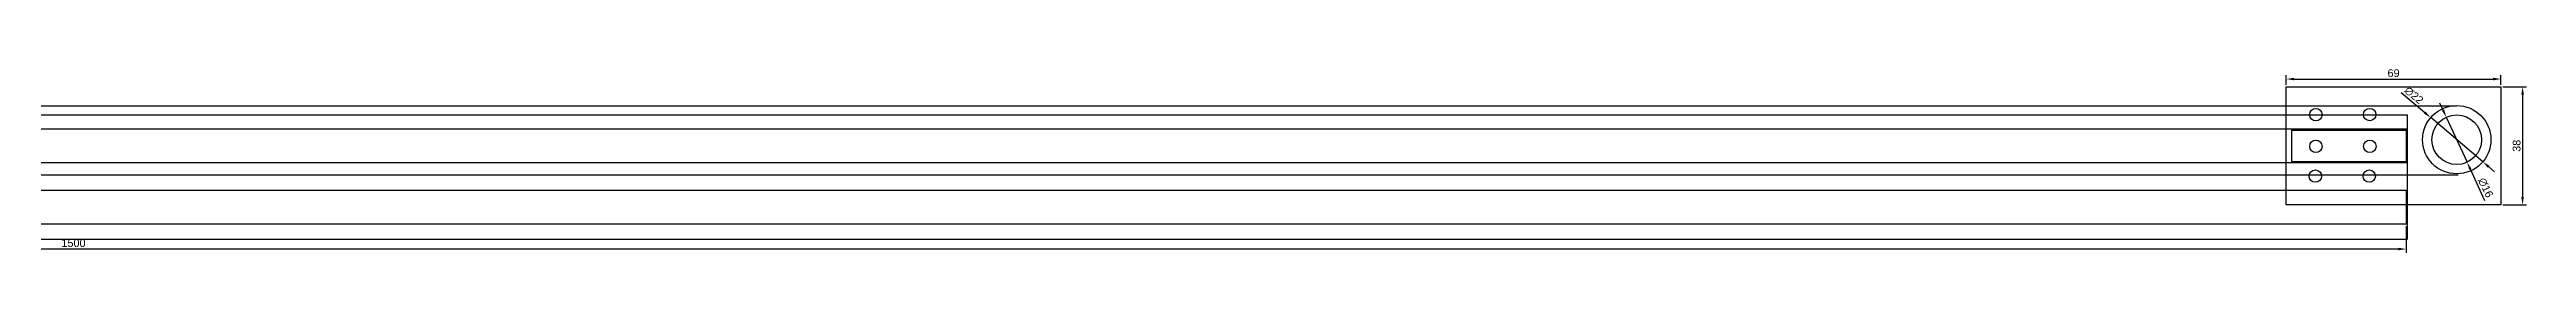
# Model space of a CAD drawing. Header units: millimetres. Extents: x 4725 to 6318, y 1546 to 1610.
# Drawn here: x 5522 to 6318, y 1546 to 1605 of the extents above; entities that cross this region are included whole.
import ezdxf

# ---------------------------------------------------------------- set-up
doc = ezdxf.new("R2010")
doc.units = ezdxf.units.MM
doc.layers.get('0').update_dxf_attribs({"true_color": 0xc2ced6})
doc.styles.get("Standard").update_dxf_attribs({"font": 'arial.ttf'})
doc.dimstyles.new('ISO-25', dxfattribs={"dimtxt": 2.5, "dimasz": 2.5, "dimexe": 1.25, "dimexo": 0.625, "dimtad": 1, "dimtxsty": 'Standard', "dimcen": 2.5, "dimadec": 0, "dimazin": 0, "dimtfac": 1, "dimtmove": 0, "dimatfit": 3, "dimfxl": 1, "dimarcsym": 0})

# ---------------------------------------------------------------- blocks, each defined once
blk = doc.blocks.new('*D9')
at = {"color": 0, "lineweight": -2, "transparency": 16777216}
for p, q in [((4779.55, 1554.19), (4779.55, 1545.57)), ((6279.55, 1554.19), (6279.55, 1545.57)), ((6277.05, 1546.82), (4782.05, 1546.82))]:
    blk.add_line(p, q, dxfattribs=at)
at = {"color": 0, "transparency": 16777216}
for points in [[(4782.05, 1547.23), (4782.05, 1546.4), (4779.55, 1546.82)], [(6277.05, 1547.23), (6277.05, 1546.4), (6279.55, 1546.82)]]:
    blk.add_solid(points, dxfattribs=at)
at = {"layer": 'Defpoints', "color": 0, "transparency": 16777216}
for p in [(4779.55, 1554.81), (6279.55, 1554.81), (4779.55, 1546.82)]:
    blk.add_point(p, dxfattribs=at)
at = {"color": 0, "transparency": 16777216, "insert": (5529.55, 1548.72), "char_height": 2.5, "attachment_point": 5}
blk.add_mtext('1500', dxfattribs=at)
blk = doc.blocks.new('*D10')
at = {"color": 0, "lineweight": -2, "transparency": 16777216}
for p, q in [((6241, 1599.74), (6241, 1602.89)), ((6243.5, 1601.64), (6307.5, 1601.64)), ((6310, 1599.74), (6310, 1602.89))]:
    blk.add_line(p, q, dxfattribs=at)
at = {"color": 0, "transparency": 16777216}
for points in [[(6243.5, 1602.06), (6243.5, 1601.22), (6241, 1601.64)], [(6307.5, 1602.06), (6307.5, 1601.22), (6310, 1601.64)]]:
    blk.add_solid(points, dxfattribs=at)
at = {"layer": 'Defpoints', "color": 0, "transparency": 16777216}
for p in [(6310, 1601.64), (6241, 1599.12), (6310, 1599.12)]:
    blk.add_point(p, dxfattribs=at)
at = {"color": 0, "transparency": 16777216, "insert": (6275.5, 1603.54), "char_height": 2.5, "attachment_point": 5}
blk.add_mtext('69', dxfattribs=at)
blk = doc.blocks.new('*D11')
at = {"color": 0, "lineweight": -2, "transparency": 16777216}
for p, q in [((6310.62, 1599.12), (6318.23, 1599.12)), ((6316.98, 1596.62), (6316.98, 1563.62)), ((6310.62, 1561.12), (6318.23, 1561.12))]:
    blk.add_line(p, q, dxfattribs=at)
at = {"color": 0, "transparency": 16777216}
for points in [[(6316.56, 1596.62), (6317.39, 1596.62), (6316.98, 1599.12)], [(6316.56, 1563.62), (6317.39, 1563.62), (6316.98, 1561.12)]]:
    blk.add_solid(points, dxfattribs=at)
at = {"layer": 'Defpoints', "color": 0, "transparency": 16777216}
for p in [(6310, 1599.12), (6310, 1561.12), (6316.98, 1561.12)]:
    blk.add_point(p, dxfattribs=at)
at = {"color": 0, "transparency": 16777216, "insert": (6315.07, 1580.12), "char_height": 2.5, "attachment_point": 5, "rotation": 90}
blk.add_mtext('38', dxfattribs=at)
blk = doc.blocks.new('*D12')
at = {"color": 0, "lineweight": -2, "transparency": 16777216}
for p, q in [((6277.89, 1597.31), (6285.52, 1590.82)), ((6304.19, 1574.95), (6287.43, 1589.2)), ((6306.09, 1573.33), (6308, 1571.71))]:
    blk.add_line(p, q, dxfattribs=at)
at = {"color": 0, "transparency": 16777216}
for points in [[(6285.79, 1591.14), (6285.25, 1590.5), (6287.43, 1589.2)], [(6306.36, 1573.65), (6305.82, 1573.01), (6304.19, 1574.95)]]:
    blk.add_solid(points, dxfattribs=at)
at = {"layer": 'Defpoints', "color": 0, "transparency": 16777216}
for p in [(6287.43, 1589.2), (6304.19, 1574.95)]:
    blk.add_point(p, dxfattribs=at)
at = {"color": 0, "transparency": 16777216, "insert": (6282.03, 1596.38), "char_height": 2.5, "attachment_point": 5, "rotation": 319.62974}
blk.add_mtext('∅22', dxfattribs=at)
blk = doc.blocks.new('*D14')
at = {"color": 0, "lineweight": -2, "transparency": 16777216}
for p, q in [((6291.4, 1591.61), (6290.36, 1593.88)), ((6292.45, 1589.34), (6299.15, 1574.8)), ((6304.88, 1562.35), (6300.19, 1572.53))]:
    blk.add_line(p, q, dxfattribs=at)
at = {"color": 0, "transparency": 16777216}
for points in [[(6291.78, 1591.78), (6291.03, 1591.43), (6292.45, 1589.34)], [(6300.57, 1572.71), (6299.81, 1572.36), (6299.15, 1574.8)]]:
    blk.add_solid(points, dxfattribs=at)
at = {"layer": 'Defpoints', "color": 0, "transparency": 16777216}
for p in [(6292.45, 1589.34), (6299.15, 1574.8)]:
    blk.add_point(p, dxfattribs=at)
at = {"color": 0, "transparency": 16777216, "insert": (6305.1, 1566.6), "char_height": 2.5, "attachment_point": 5, "rotation": 294.73743}
blk.add_mtext('∅16', dxfattribs=at)

msp = doc.modelspace()

# ---------------------------------------------------------------- linework, layer by layer
at = {"color": 244, "true_color": 0x991b1e}
for points in [[(5239.991, 1592.967), (6295.728, 1592.967)], [(6296.308, 1570.688), (4756.656, 1570.688)]]:
    msp.add_lwpolyline(points, dxfattribs=at)
at = {"color": 40, "true_color": 0xf8d731}
msp.add_lwpolyline([(6240.998, 1599.119), (6309.998, 1599.119), (6309.998, 1561.119), (6240.998, 1561.119)], close=True, dxfattribs=at)
for points in [[(4779.882, 1585.62), (6279.882, 1585.62), (6279.882, 1574.62), (4779.882, 1574.62)], [(6279.631, 1585.058), (6242.631, 1585.058), (6242.631, 1575.058), (6279.631, 1575.058)], [(4779.546, 1565.81), (6279.546, 1565.81), (6279.546, 1554.81), (4779.546, 1554.81)]]:
    msp.add_lwpolyline(points, close=True)
at = {"color": 85, "true_color": 0x58ba48}
msp.add_lwpolyline([(4780, 1550), (6280, 1550), (6280, 1590), (4780, 1590)], close=True, dxfattribs=at)
for centre, radius in [((6295.81, 1582.074), 11), ((6250.498, 1590.171), 2), ((6267.829, 1590.175), 2), ((6295.799, 1582.07), 8), ((6250.522, 1579.93), 2), ((6267.853, 1579.935), 2), ((6250.353, 1570.338), 2), ((6267.683, 1570.343), 2)]:
    msp.add_circle(centre, radius)

# ---------------------------------------------------------------- dimensions: what is measured, and where the dimension line sits
for base, p1, p2, picture, middle in [((6309.998, 1601.641), (6240.998, 1599.119), (6309.998, 1599.119), '*D10', (6275.498, 1603.543)), ((4779.546, 1546.816), (6279.546, 1554.81), (4779.546, 1554.81), '*D9', (5529.546, 1548.718))]:
    dim = msp.add_linear_dim(base=base, p1=p1, p2=p2, dimstyle='ISO-25')
    dim.commit()
    dim.dimension.update_dxf_attribs({"geometry": picture, "text_midpoint": middle})
for p1, p2, picture, middle in [((6304.19, 1574.949), (6287.429, 1589.199), '*D12', (6280.753, 1594.874)), ((6292.451, 1589.336), (6299.146, 1574.804), '*D14', (6303.305, 1565.779))]:
    dim = msp.add_diameter_dim_2p(p1=p1, p2=p2, dimstyle='ISO-25')
    dim.commit()
    dim.dimension.update_dxf_attribs({"geometry": picture, "text_midpoint": middle, "dimtype": 163})
dim = msp.add_linear_dim(base=(6316.975, 1561.119), p1=(6309.998, 1599.119), p2=(6309.998, 1561.119), angle=90, dimstyle='ISO-25')
dim.commit()
dim.dimension.update_dxf_attribs({"geometry": '*D11', "text_midpoint": (6315.073, 1580.119)})

doc.saveas('drawing.dxf')
